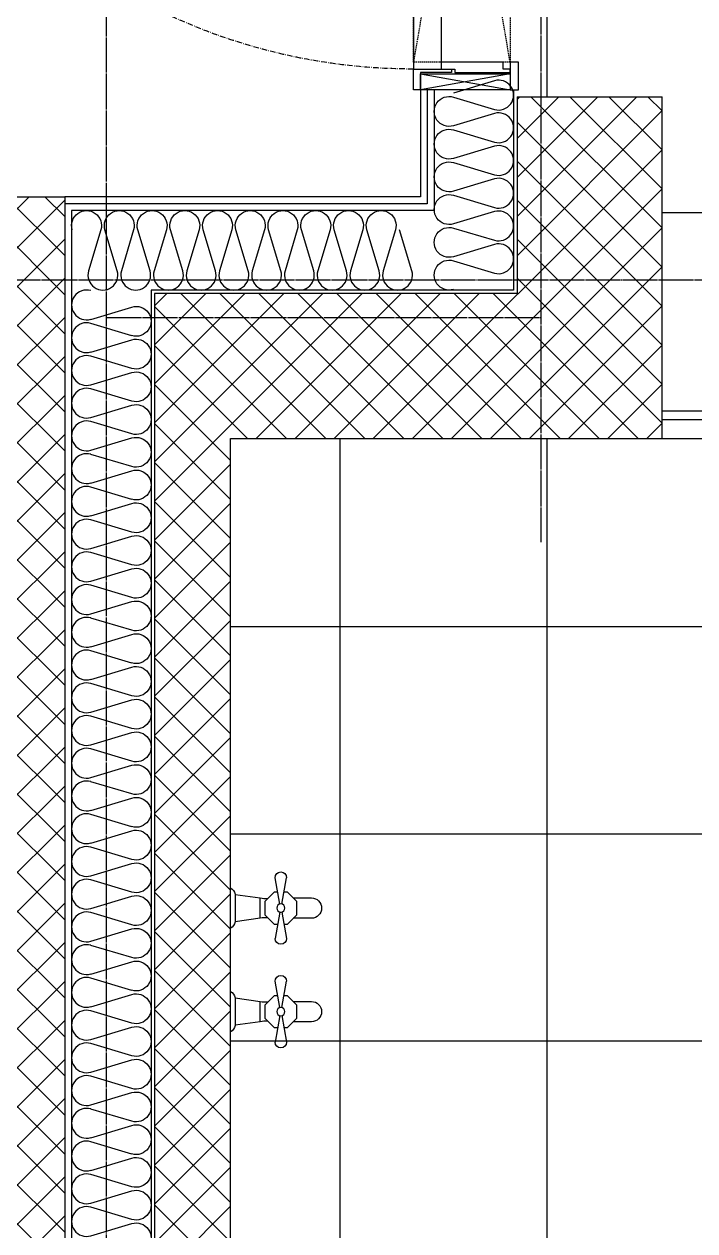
# Model space of a CAD drawing. Header units: millimetres. Extents: x 18456 to 179493, y -203649 to 469211.
# Drawn here: x 116046 to 117017, y -15198 to -13451 of the extents above; entities that cross this region are included whole.
import ezdxf

# ---------------------------------------------------------------- set-up
doc = ezdxf.new("R2010")
doc.units = ezdxf.units.MM
for name, pattern in [('X-평면도(기본형)$0$CEN', [52.5, 50, -1, 0.5, -1]), ('X-평면도(기본형)$0$CENN', [6.3, 4, -1, 0.3, -1]), ('X-평면도(기본형)$0$HID', [2.8, 1.8, -1])]:
    doc.linetypes.add(name, pattern=pattern)
for name, color, linetype, true_color in [('X-평면도(기본형)$0$40HAT', 9, 'Continuous', 0x808080), ('X-평면도(기본형)$0$4GYP', 4, 'Continuous', 0x00ffff), ('X-평면도(기본형)$0$CEN', 1, 'X-평면도(기본형)$0$CEN', 0xff0000), ('X-평면도(기본형)$0$DOOR', 4, 'Continuous', 0x00ffff), ('X-평면도(기본형)$0$INS', 9, 'Continuous', 0x808080), ('X-평면도(기본형)$0$INSUL', 9, 'Continuous', 0x808080), ('X-평면도(기본형)$0$LV', 4, 'Continuous', 0x00ffff), ('X-평면도(기본형)$0$TIL', 5, 'Continuous', 0x0000ff), ('X-평면도(기본형)$0$W2', 3, 'Continuous', 0x00ff00), ('X-평면도(기본형)$0$수전', 5, 'Continuous', 0x0000ff)]:
    doc.layers.add(name, color=color, linetype=linetype, true_color=true_color)
pattern_1 = [(315, (-431264.733, -191964.843), (28.2842712, 28.2842712), []), (45, (-431264.733, -191964.843), (-28.2842712, 28.2842712), [])]

# ---------------------------------------------------------------- blocks, each defined once
blk = doc.blocks.new('X-평면도(기본형)$0$수전-1')
at = {"layer": 'X-평면도(기본형)$0$수전'}
for p, q in [((33548.8, -11093.5), (33542.1, -11055.2)), ((33552.1, -11093.5), (33558.8, -11055.2)), ((33477.5, -11070.1), (33477.5, -11099.3)), ((33484.5, -11099.3), (33484.5, -11079.4)), ((33594.8, -11084.6), (33568.4, -11084.6)), ((33477.5, -11099.3), (33477.5, -11128.5)), ((33484.5, -11119.2), (33484.5, -11099.3)), ((33548.8, -11105.1), (33542.1, -11143.3)), ((33552.1, -11105.1), (33558.8, -11143.3)), ((33568.4, -11114), (33594.8, -11114))]:
    blk.add_line(p, q, dxfattribs=at)
for points in [[(33545.7, -11122.4), (33540.9, -11122.4), (33527.3, -11108.9), (33527.3, -11089.7), (33540.9, -11076.2), (33545.7, -11076.2)], [(33555.1, -11076.2), (33560, -11076.2), (33573.5, -11089.7), (33573.5, -11108.9)], [(33484.5, -11080), (33520.4, -11085), (33520.4, -11099.3), (33520.4, -11113.6), (33484.5, -11118.6)], [(33573.5, -11108.9), (33560, -11122.4), (33555.1, -11122.4)]]:
    blk.add_lwpolyline(points, dxfattribs=at)
blk.add_circle((33550.4, -11099.3), 5.91, dxfattribs=at)
for centre, radius, start, end in [((33550.4, -11055.2), 8.37, 0, 180), ((33471.5, -11081.8), 13.2, 10.588, 62.8148), ((33527.4, -11057.7), 28.1, 255.692, 278.489), ((33594.8, -11099.3), 14.7, 270, 90), ((33527.4, -11140.9), 28.1, 81.511, 104.308), ((33471.5, -11116.8), 13.2, 297.1852, 349.412), ((33550.4, -11143.3), 8.37, 180, 0)]:
    blk.add_arc(centre, radius, start, end, dxfattribs=at)
blk = doc.blocks.new('X-평면도(기본형)$0$pd900')
at = {"layer": 'X-평면도(기본형)$0$DOOR'}
for p, q in [((30, 140), (870, 140)), ((30, 100), (870, 100))]:
    blk.add_line(p, q, dxfattribs=at)
at = {"layer": 'X-평면도(기본형)$0$DOOR', "color": 1, "linetype": 'X-평면도(기본형)$0$HID', "true_color": 0xff0000}
for p, q in [((40, 0), (860, 140)), ((860, 0), (40, 140))]:
    blk.add_line(p, q, dxfattribs=at)
at = {"layer": 'X-평면도(기본형)$0$DOOR', "color": 1, "true_color": 0xff0000}
for p, q in [((23, 0), (0, 130)), ((23, 130), (0, 0)), ((877, 0), (900, 130)), ((877, 130), (900, 0))]:
    blk.add_line(p, q, dxfattribs=at)
at = {"layer": 'X-평면도(기본형)$0$DOOR', "color": 6, "true_color": 0xff00ff}
blk.add_lwpolyline([(30, 140), (70, 140), (70, 980), (30, 980)], close=True, dxfattribs=at)
at = {"layer": 'X-평면도(기본형)$0$DOOR'}
for points in [[(0, 130), (0, 140), (30, 140), (30, 85), (25, 85), (25, 130)], [(900, 130), (900, 140), (870, 140), (870, 85), (875, 85), (875, 130)], [(0, 0), (0, 130), (23, 130), (23, 0)], [(900, 0), (900, 130), (877, 130), (877, 0)], [(40, 100), (30, 100), (30, 80), (25, 80), (25, 0), (30, 0), (30, 10), (40, 10)], [(860, 100), (870, 100), (870, 80), (875, 80), (875, 0), (870, 0), (870, 10), (860, 10)], [(0, 0), (40, 0), (40, -12), (0, -12)], [(860, 0), (900, 0), (900, -12), (860, -12)]]:
    blk.add_lwpolyline(points, close=True, dxfattribs=at)
at = {"layer": 'X-평면도(기본형)$0$DOOR', "color": 1, "linetype": 'X-평면도(기본형)$0$HID', "true_color": 0xff0000}
blk.add_lwpolyline([(40, 0), (860, 0), (860, 140), (40, 140)], close=True, dxfattribs=at)
at = {"layer": 'X-평면도(기본형)$0$DOOR', "color": 1, "linetype": 'X-평면도(기본형)$0$CENN', "ltscale": 2, "true_color": 0xff0000}
blk.add_arc((30, 140), 840, 0, 87.2706, dxfattribs=at)
blk = doc.blocks.new('U113 (X-평면도(기본형)$0$ins-l)')
at = {"layer": 'X-평면도(기본형)$0$INSUL', "color": 8, "true_color": 0x808080}
for p, q in [((36.9, 24.2), (21.4, 75.8)), ((57.5, 75.8), (42, 24.2)), ((78.1, 24.2), (62.6, 75.8)), ((98.7, 75.8), (83.2, 24.2)), ((119.3, 24.2), (103.8, 75.8)), ((139.9, 75.8), (124.5, 24.2)), ((160.5, 24.2), (145.1, 75.8)), ((181.1, 75.8), (165.7, 24.2)), ((201.7, 24.2), (186.3, 75.8)), ((222.3, 75.8), (206.9, 24.2)), ((243, 24.2), (227.5, 75.8)), ((263.6, 75.8), (248.1, 24.2)), ((284.2, 24.2), (268.7, 75.8)), ((304.8, 75.8), (289.3, 24.2)), ((325.4, 24.2), (309.9, 75.8)), ((346, 75.8), (330.6, 24.2)), ((366.6, 24.2), (351.2, 75.8)), ((387.2, 75.8), (371.8, 24.2)), ((407.8, 24.2), (392.4, 75.8)), ((428.4, 75.8), (413, 24.2))]:
    blk.add_line(p, q, dxfattribs=at)
at = {"layer": 'X-평면도(기본형)$0$INSUL', "color": 8, "true_color": 0x808080, "extrusion": (0, 0, -1)}
for centre in [(-39.4, 81.2), (-80.7, 81.2), (-121.9, 81.2), (-163.1, 81.2), (-204.3, 81.2), (-245.5, 81.2), (-286.8, 81.2), (-328, 81.2), (-369.2, 81.2), (-410.4, 81.2)]:
    blk.add_arc(centre, 18.8, 343.3008, 196.6992, dxfattribs=at)
at = {"layer": 'X-평면도(기본형)$0$INSUL', "color": 8, "true_color": 0x808080}
for centre in [(18.8, 18.8), (60, 18.8), (101.3, 18.8), (142.5, 18.8), (183.7, 18.8), (224.9, 18.8), (266.1, 18.8), (307.4, 18.8), (348.6, 18.8), (389.8, 18.8)]:
    blk.add_arc(centre, 18.8, 163.3008, 16.6992, dxfattribs=at)
blk = doc.blocks.new('U121 (X-평면도(기본형)$0$ins-l)')
at = {"layer": 'X-평면도(기본형)$0$INSUL', "color": 8, "true_color": 0x808080}
for p, q in [((36.9, 24.2), (21.4, 75.8)), ((57.5, 75.8), (42, 24.2)), ((78.1, 24.2), (62.6, 75.8)), ((98.7, 75.8), (83.2, 24.2)), ((119.3, 24.2), (103.8, 75.8)), ((139.9, 75.8), (124.5, 24.2)), ((160.5, 24.2), (145.1, 75.8)), ((181.1, 75.8), (165.7, 24.2)), ((201.7, 24.2), (186.3, 75.8)), ((222.3, 75.8), (206.9, 24.2)), ((243, 24.2), (227.5, 75.8)), ((263.6, 75.8), (248.1, 24.2))]:
    blk.add_line(p, q, dxfattribs=at)
at = {"layer": 'X-평면도(기본형)$0$INSUL', "color": 8, "true_color": 0x808080, "extrusion": (0, 0, -1)}
for centre in [(-39.4, 81.2), (-80.7, 81.2), (-121.9, 81.2), (-163.1, 81.2), (-204.3, 81.2), (-245.5, 81.2)]:
    blk.add_arc(centre, 18.8, 343.3008, 196.6992, dxfattribs=at)
at = {"layer": 'X-평면도(기본형)$0$INSUL', "color": 8, "true_color": 0x808080}
for centre in [(18.8, 18.8), (60, 18.8), (101.3, 18.8), (142.5, 18.8), (183.7, 18.8), (224.9, 18.8)]:
    blk.add_arc(centre, 18.8, 163.3008, 16.6992, dxfattribs=at)
blk = doc.blocks.new('U185 (X-평면도(기본형)$0$ins-l)')
at = {"layer": 'X-평면도(기본형)$0$INSUL', "color": 8, "true_color": 0x808080}
for p, q in [((36.9, 24.2), (21.4, 75.8)), ((57.5, 75.8), (42, 24.2)), ((78.1, 24.2), (62.6, 75.8)), ((98.7, 75.8), (83.2, 24.2)), ((119.3, 24.2), (103.8, 75.8)), ((139.9, 75.8), (124.5, 24.2)), ((160.5, 24.2), (145.1, 75.8)), ((181.1, 75.8), (165.7, 24.2)), ((201.7, 24.2), (186.3, 75.8)), ((222.3, 75.8), (206.9, 24.2)), ((243, 24.2), (227.5, 75.8)), ((263.6, 75.8), (248.1, 24.2)), ((284.2, 24.2), (268.7, 75.8)), ((304.8, 75.8), (289.3, 24.2)), ((325.4, 24.2), (309.9, 75.8)), ((346, 75.8), (330.6, 24.2)), ((366.6, 24.2), (351.2, 75.8)), ((387.2, 75.8), (371.8, 24.2)), ((407.8, 24.2), (392.4, 75.8)), ((428.4, 75.8), (413, 24.2)), ((449.1, 24.2), (433.6, 75.8)), ((469.7, 75.8), (454.2, 24.2)), ((490.3, 24.2), (474.8, 75.8)), ((510.9, 75.8), (495.4, 24.2)), ((531.5, 24.2), (516, 75.8)), ((552.1, 75.8), (536.6, 24.2)), ((572.7, 24.2), (557.3, 75.8)), ((593.3, 75.8), (577.9, 24.2)), ((613.9, 24.2), (598.5, 75.8)), ((634.5, 75.8), (619.1, 24.2)), ((655.2, 24.2), (639.7, 75.8)), ((675.8, 75.8), (660.3, 24.2)), ((696.4, 24.2), (680.9, 75.8)), ((717, 75.8), (701.5, 24.2)), ((737.6, 24.2), (722.1, 75.8)), ((758.2, 75.8), (742.7, 24.2)), ((778.8, 24.2), (763.4, 75.8)), ((799.4, 75.8), (784, 24.2)), ((820, 24.2), (804.6, 75.8)), ((840.6, 75.8), (825.2, 24.2)), ((861.3, 24.2), (845.8, 75.8)), ((881.9, 75.8), (866.4, 24.2)), ((902.5, 24.2), (887, 75.8)), ((923.1, 75.8), (907.6, 24.2)), ((943.7, 24.2), (928.2, 75.8)), ((964.3, 75.8), (948.8, 24.2)), ((984.9, 24.2), (969.5, 75.8)), ((1005.5, 75.8), (990.1, 24.2)), ((1026.1, 24.2), (1010.7, 75.8)), ((1046.7, 75.8), (1031.3, 24.2)), ((1067.4, 24.2), (1051.9, 75.8)), ((1088, 75.8), (1072.5, 24.2)), ((1108.6, 24.2), (1093.1, 75.8)), ((1129.2, 75.8), (1113.7, 24.2)), ((1149.8, 24.2), (1134.3, 75.8)), ((1170.4, 75.8), (1154.9, 24.2)), ((1191, 24.2), (1175.6, 75.8))]:
    blk.add_line(p, q, dxfattribs=at)
at = {"layer": 'X-평면도(기본형)$0$INSUL', "color": 8, "true_color": 0x808080, "extrusion": (0, 0, -1)}
for centre in [(-39.4, 81.2), (-80.7, 81.2), (-121.9, 81.2), (-163.1, 81.2), (-204.3, 81.2), (-245.5, 81.2), (-286.8, 81.2), (-328, 81.2), (-369.2, 81.2), (-410.4, 81.2), (-451.6, 81.2), (-492.9, 81.2), (-534.1, 81.2), (-575.3, 81.2), (-616.5, 81.2), (-657.7, 81.2), (-699, 81.2), (-740.2, 81.2), (-781.4, 81.2), (-822.6, 81.2), (-863.8, 81.2), (-905.1, 81.2), (-946.3, 81.2), (-987.5, 81.2), (-1028.7, 81.2), (-1069.9, 81.2), (-1111.1, 81.2), (-1152.4, 81.2), (-1193.6, 81.2)]:
    blk.add_arc(centre, 18.8, 343.3008, 196.6992, dxfattribs=at)
at = {"layer": 'X-평면도(기본형)$0$INSUL', "color": 8, "true_color": 0x808080}
for centre in [(18.8, 18.8), (60, 18.8), (101.3, 18.8), (142.5, 18.8), (183.7, 18.8), (224.9, 18.8), (266.1, 18.8), (307.4, 18.8), (348.6, 18.8), (389.8, 18.8), (431, 18.8), (472.2, 18.8), (513.5, 18.8), (554.7, 18.8), (595.9, 18.8), (637.1, 18.8), (678.3, 18.8), (719.6, 18.8), (760.8, 18.8), (802, 18.8), (843.2, 18.8), (884.4, 18.8), (925.7, 18.8), (966.9, 18.8), (1008.1, 18.8), (1049.3, 18.8), (1090.5, 18.8), (1131.8, 18.8), (1173, 18.8)]:
    blk.add_arc(centre, 18.8, 163.3008, 16.6992, dxfattribs=at)

msp = doc.modelspace()

# ---------------------------------------------------------------- hatches: boundary and pattern name
at = {"layer": 'X-평면도(기본형)$0$40HAT'}
h = msp.add_hatch(dxfattribs=at)
h.set_pattern_fill('H3', color=256, scale=40, style=0, pattern_type=2)
h.set_pattern_definition(pattern_1)
h.paths.add_polyline_path([(116384.4, -17235.6), (116384.4, -15800.6), (116344.4, -15800.6), (116344.4, -14050.6), (116969.4, -14050.6), (116969.4, -13555.6), (116759.4, -13555.6), (116759.4, -13840.6), (116234.4, -13840.6), (116234.4, -15820.6), (116174.4, -15820.6), (116174.4, -17235.6)], flags=0)
h = msp.add_hatch(dxfattribs=at)
h.set_pattern_fill('H3', color=256, scale=40, style=0, pattern_type=2)
h.set_pattern_definition(pattern_1)
h.paths.add_polyline_path([(115204.4, -15690.6), (115114.4, -15690.6), (115114.4, -15190.6), (116014.4, -15190.6), (116014.4, -13910.6), (115084.4, -13910.6), (115084.4, -13820.6), (115744.4, -13820.6), (115744.4, -13700.6), (116104.4, -13700.6), (116104.4, -15280.6), (115204.4, -15280.6)], flags=0)
at = {"layer": 'X-평면도(기본형)$0$TIL'}
h = msp.add_hatch(dxfattribs=at)
h.set_pattern_fill('H3', color=256, scale=300, angle=45, style=0, pattern_type=2)
h.set_pattern_definition([(360, (-770897.08, 237076.72), (2e-13, 300), []), (90, (-770897.08, 237076.72), (-300, 9e-14), [])])
h.paths.add_polyline_path([(116344.4, -15270.6), (116544.4, -15270.6), (116544.4, -15470.6), (116344.4, -15470.6), (116344.4, -15800.6), (116384.4, -15800.6), (116384.4, -17235.6), (116269.4, -17235.6), (116269.4, -18755.6), (116384.4, -18755.6), (116384.4, -22130.6), (117694.4, -22130.6), (117694.4, -16735.6), (118069.4, -16735.6), (118069.4, -15270.6), (117164.4, -15270.6), (117164.4, -14210.6), (117409.4, -14210.6), (117409.4, -12035.6), (116969.4, -12035.6), (116969.4, -12635.6), (116761.4, -12635.6), (116761.4, -12685.6), (116649.4, -12685.6), (116649.4, -13505.6), (116761.4, -13505.6), (116761.4, -13555.6), (116969.4, -13555.6), (116969.4, -14050.6), (116344.4, -14050.6)], flags=0)

# ---------------------------------------------------------------- linework, layer by layer
at = {"layer": 'X-평면도(기본형)$0$4GYP'}
for p, q in [((116619.4, -13545.6), (116619.4, -13700.6)), ((116629.4, -13545.6), (116629.4, -13710.6)), ((116619.4, -13700.6), (116104.4, -13700.6)), ((116629.4, -13710.6), (116104.4, -13710.6))]:
    msp.add_line(p, q, dxfattribs=at)
at = {"layer": 'X-평면도(기본형)$0$CEN'}
for p, q in [((116164.4, -10635.6), (116164.4, -15800.6)), ((116794.4, -14200.6), (116794.4, -10635.6)), ((113184.4, -13820.6), (119319.4, -13820.6)), ((116164.4, -13875.6), (116794.4, -13875.6))]:
    msp.add_line(p, q, dxfattribs=at)
at = {"layer": 'X-평면도(기본형)$0$INS'}
for p, q in [((116639.4, -13545.6), (116639.4, -13720.6)), ((116754.4, -13545.6), (116754.4, -13835.6)), ((116114.4, -13720.6), (116114.4, -15700.6)), ((116639.4, -13720.6), (116114.4, -13720.6)), ((116229.4, -13835.6), (116229.4, -15815.6)), ((116754.4, -13835.6), (116229.4, -13835.6))]:
    msp.add_line(p, q, dxfattribs=at)
at = {"layer": 'X-평면도(기본형)$0$LV'}
for points in [[(116969.4, -14010.6), (117204.4, -14010.6), (117204.4, -14210.6)], [(116969.4, -14050.6), (117164.4, -14050.6), (117164.4, -14210.6)]]:
    msp.add_lwpolyline(points, dxfattribs=at)
at = {"layer": 'X-평면도(기본형)$0$W2'}
for p, q in [((116759.4, -13555.6), (116759.4, -13840.6)), ((116759.4, -13555.6), (116969.4, -13555.6)), ((116969.4, -14050.6), (116969.4, -13555.6)), ((115744.4, -13700.6), (116104.4, -13700.6)), ((116104.4, -13700.6), (116104.4, -15280.6)), ((116759.4, -13840.6), (116234.4, -13840.6)), ((116234.4, -13840.6), (116234.4, -15820.6)), ((116344.4, -14050.6), (116969.4, -14050.6)), ((116344.4, -15800.6), (116344.4, -14050.6))]:
    msp.add_line(p, q, dxfattribs=at)

# ---------------------------------------------------------------- block references
at = {"xscale": -1, "rotation": 90.00000000000007}
msp.add_blockref('X-평면도(기본형)$0$pd900', (116749.4, -12645.6), dxfattribs=at)
at = {"layer": 'X-평면도(기본형)$0$INSUL', "yscale": 1.149999999999999, "zscale": 1.149999999999999}
for name, p, xscale, rotation in [('U121 (X-평면도(기본형)$0$ins-l)', (116639.4, -13835.6), -1.149999999999999, 270.0000000000001), ('U113 (X-평면도(기본형)$0$ins-l)', (116114.4, -13720.6), -1.149999999999999, 180), ('U185 (X-평면도(기본형)$0$ins-l)', (116114.4, -13835.6), 1.149999999999999, 270.0000000000001)]:
    msp.add_blockref(name, p, dxfattribs=dict(at, xscale=xscale, rotation=rotation))
at = {"layer": 'X-평면도(기본형)$0$수전', "xscale": -1, "rotation": 180}
for p in [(82866.9, -25829.9), (82866.9, -25979.9)]:
    msp.add_blockref('X-평면도(기본형)$0$수전-1', p, dxfattribs=at)

doc.saveas('drawing.dxf')
